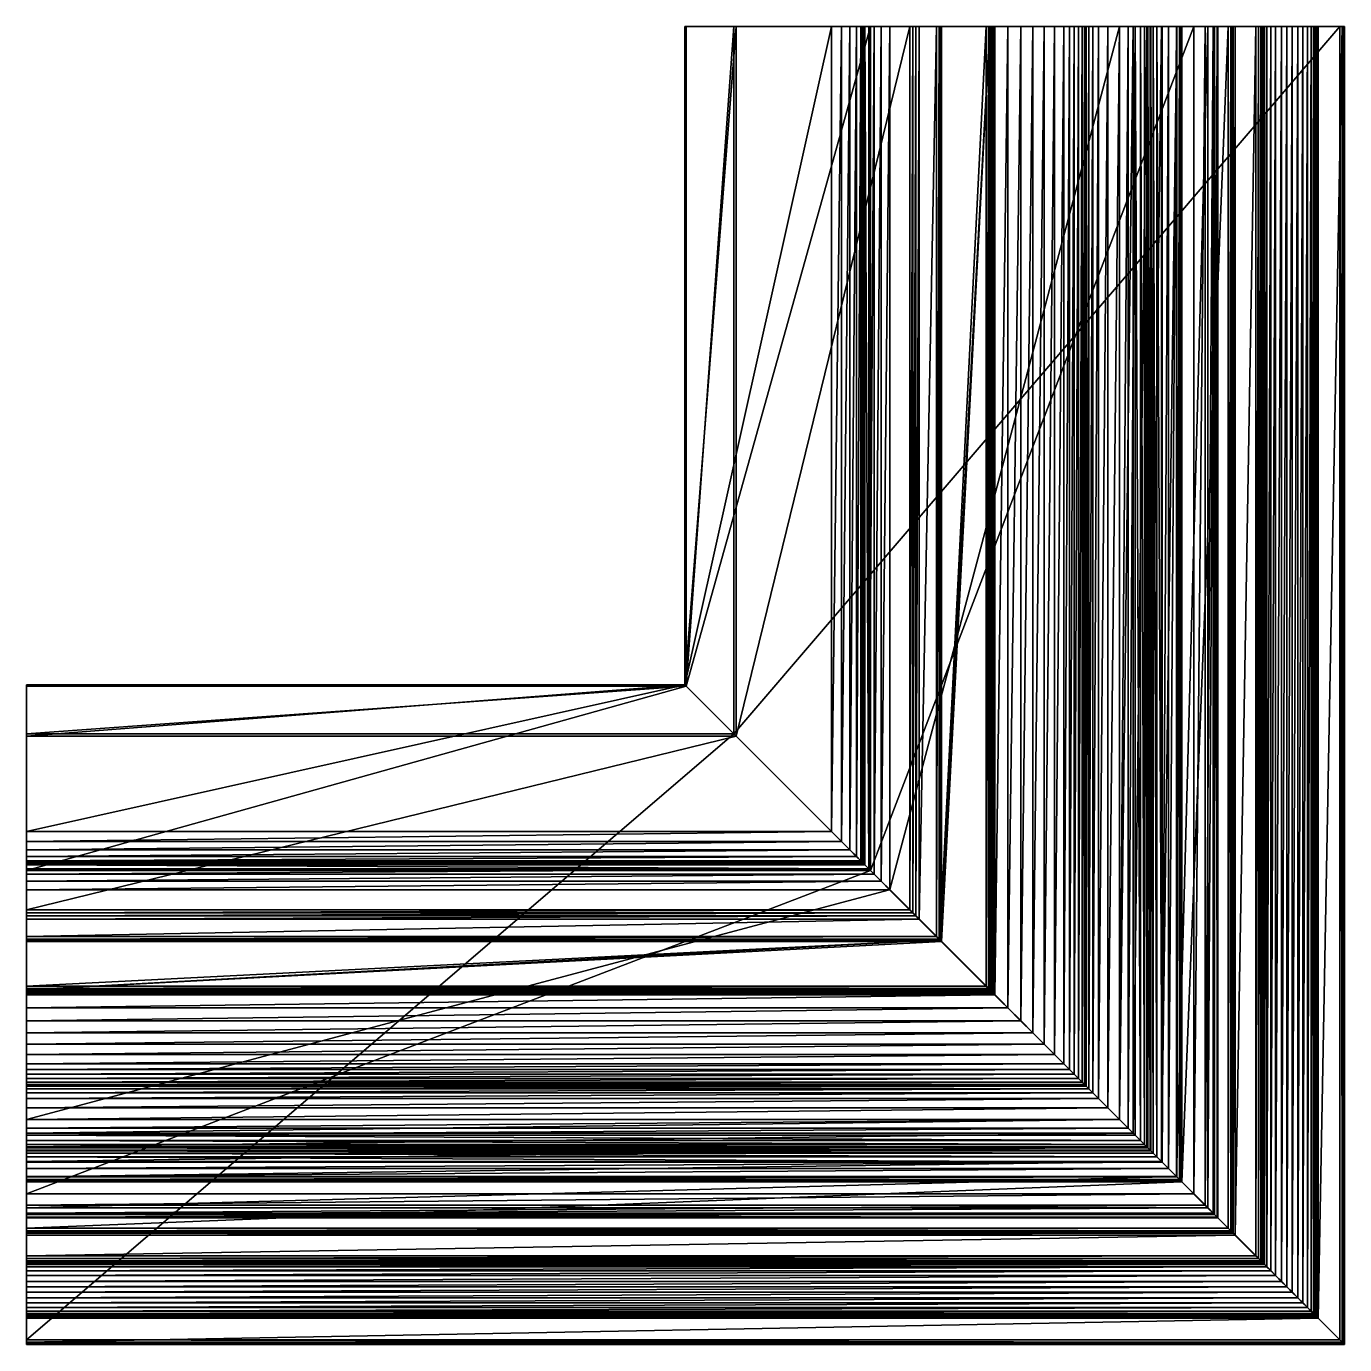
# Model space of a CAD drawing. Header units: millimetres. Extents: x -120 to 120, y -120 to 120.
import ezdxf

# ---------------------------------------------------------------- set-up
doc = ezdxf.new("R2010")
doc.units = ezdxf.units.MM
doc.layers.get('0').update_dxf_attribs({"color": 156})

msp = doc.modelspace()

# ---------------------------------------------------------------- meshes
at = {"color": 251}
mesh = msp.add_polyface(dxfattribs=at)
corners = [(0.14, -0.14, 182.49), (0.12, -0.12, 159.77), (-120.32, -0.12, 159.77), (-120.32, -0.14, 182.49), (33.79, -33.8, 161.94), (-120.32, -33.8, 161.94), (-0.13, 0.13, -167.36), (-0.15, 0.14, -182.71), (-120.32, 0.14, -182.71), (-120.32, 0.13, -167.36), (-120.32, -26.63, -147.89), (26.63, -26.63, -147.89), (-120.32, -28.49, -146.33), (28.48, -28.49, -146.33), (-120.32, -30.01, -144.6), (30, -30.01, -144.6), (-120.32, -8.8, 182.71), (8.8, -8.8, 182.71), (-120.32, -9.23, -182.71), (9.23, -9.23, -182.71), (-120.32, -40.97, -159.96), (0.14, -0.14, 182.49), (0.14, 120.32, 182.49), (0.12, 120.32, 159.77), (0.12, -0.12, 159.77), (33.8, 120.32, 161.94), (33.8, -33.79, 161.94), (-0.13, 0.13, -167.36), (-0.13, 120.32, -167.36), (-0.14, 120.32, -182.71), (-0.14, 0.15, -182.71), (26.63, 120.32, -147.89), (26.63, -26.63, -147.89), (28.49, 120.32, -146.33), (28.49, -28.48, -146.33), (30.01, 120.32, -144.6), (30.01, -30, -144.6), (8.8, -8.8, 182.71), (8.8, 120.32, 182.71), (9.23, 120.32, -182.71), (9.23, -9.23, -182.71), (40.97, 120.32, -159.96), (-120.32, -41.48, -159.67), (41.48, 120.32, -159.67)]
mesh.append_faces([[corners[k] for k in face] for face in [(22, 25, 23)]], dxfattribs={"vtx0": -1, "color": 251})
mesh.append_faces([[corners[k] for k in face] for face in [(14, 8, 42), (43, 29, 33)]], dxfattribs={"vtx0": -1, "vtx1": -1, "vtx2": -1, "color": 251})
mesh.append_faces([[corners[k] for k in face] for face in [(8, 20, 42), (29, 31, 33)]], dxfattribs={"vtx0": -1, "vtx2": -1, "color": 251})
mesh.append_faces([[corners[k] for k in face] for face in [(12, 10, 8), (14, 12, 8), (43, 41, 29)]], dxfattribs={"vtx1": -1, "vtx2": -1, "color": 251})
mesh.append_faces([[corners[k] for k in face] for face in [(0, 1, 2), (2, 3, 0), (1, 4, 5), (5, 2, 1), (6, 7, 8), (8, 9, 6), (10, 11, 6), (6, 9, 10), (12, 13, 11), (11, 10, 12), (14, 15, 13), (13, 12, 14), (0, 3, 16), (16, 17, 0), (18, 8, 7), (7, 19, 18), (20, 18, 19), (21, 22, 23), (23, 24, 21), (24, 23, 25), (25, 26, 24), (27, 28, 29), (29, 30, 27), (31, 28, 27), (27, 32, 31), (33, 31, 32), (32, 34, 33), (35, 33, 34), (34, 36, 35), (21, 37, 38), (38, 22, 21), (39, 40, 30), (30, 29, 39), (40, 39, 41), (3, 2, 5), (10, 9, 8), (8, 18, 20), (41, 39, 29), (29, 28, 31)]], dxfattribs={"vtx2": -1, "color": 251})
mesh = msp.add_polyface(dxfattribs=at)
corners = [(105.42, -105.43, 122.77), (105.67, -105.68, 123.75), (-120.32, -105.68, 123.75), (106.08, -106.09, 124.75), (-120.32, -106.09, 124.75), (106.82, -106.83, 125.91), (-120.32, -106.83, 125.91), (107.69, -107.7, 126.84), (-120.32, -107.7, 126.84), (108.76, -108.77, 127.72), (-120.32, -108.77, 127.72), (109.79, -109.8, 128.45), (-120.32, -109.8, 128.45), (110.71, -110.72, 129), (-120.32, -110.72, 129), (111.79, -111.8, 129.61), (-120.32, -111.8, 129.61), (112.66, -112.68, 130.35), (-120.32, -112.68, 130.35), (113.54, -113.55, 131.32), (-120.32, -113.55, 131.32), (114.18, -114.19, 132.2), (-120.32, -114.19, 132.2), (114.59, -114.61, 132.96), (-120.32, -114.61, 132.96), (114.93, -114.95, 133.75), (-120.32, -114.95, 133.75), (115.19, -115.2, 134.58), (-120.32, -115.2, 134.58), (115.37, -115.38, 135.42), (-120.32, -115.38, 135.42), (115.46, -115.47, 136.28), (-120.32, -115.47, 136.28), (115.47, -115.48, 137.14), (-120.32, -115.48, 137.14), (119.86, -119.88, 137.14), (-120.32, -119.88, 137.14), (120.06, -120.08, 137.18), (-120.32, -120.08, 137.18), (120.31, -120.32, 153.27), (-120.32, -120.32, 153.27), (120.22, -120.23, 153.98), (-120.32, -120.23, 153.98), (119.92, -119.93, 154.55), (-120.32, -119.93, 154.55), (119.44, -119.45, 154.86), (-120.32, -119.45, 154.86), (105.68, 120.32, 123.75), (105.68, -105.67, 123.75), (105.43, -105.42, 122.77), (106.09, 120.32, 124.75), (106.09, -106.08, 124.75), (106.83, 120.32, 125.91), (106.83, -106.82, 125.91), (107.7, 120.32, 126.84), (107.7, -107.69, 126.84), (108.77, 120.32, 127.72), (108.77, -108.76, 127.72), (109.8, 120.32, 128.45), (109.8, -109.79, 128.45), (110.72, 120.32, 129), (110.72, -110.71, 129), (111.8, 120.32, 129.61), (111.8, -111.79, 129.61), (112.68, 120.32, 130.35), (112.68, -112.66, 130.35), (113.55, 120.32, 131.32), (113.55, -113.54, 131.32), (114.19, 120.32, 132.2), (114.19, -114.18, 132.2), (114.61, 120.32, 132.96), (114.61, -114.59, 132.96), (114.95, 120.32, 133.75), (114.95, -114.93, 133.75), (115.2, 120.32, 134.58), (115.2, -115.19, 134.58), (115.38, 120.32, 135.42), (115.38, -115.37, 135.42), (115.47, 120.32, 136.28), (115.47, -115.46, 136.28), (115.48, 120.32, 137.14), (115.48, -115.47, 137.14), (119.88, 120.32, 137.14), (119.88, -119.86, 137.14), (120.07, 120.32, 137.18), (120.07, -120.06, 137.18), (120.32, 120.32, 153.27), (120.32, -120.31, 153.27), (120.23, 120.32, 153.98), (120.23, -120.22, 153.98), (119.93, 120.32, 154.55), (119.93, -119.92, 154.55), (119.45, 120.32, 154.86), (119.45, -119.44, 154.86)]
mesh.append_faces([[corners[k] for k in face] for face in [(0, 1, 2), (1, 3, 4), (3, 5, 6), (5, 7, 8), (7, 9, 10), (9, 11, 12), (11, 13, 14), (13, 15, 16), (15, 17, 18), (17, 19, 20), (19, 21, 22), (21, 23, 24), (23, 25, 26), (25, 27, 28), (27, 29, 30), (29, 31, 32), (31, 33, 34), (33, 35, 36), (35, 37, 38), (37, 39, 40), (39, 41, 42), (41, 43, 44), (43, 45, 46), (47, 48, 49), (50, 51, 48), (52, 53, 51), (54, 55, 53), (56, 57, 55), (58, 59, 57), (60, 61, 59), (62, 63, 61), (64, 65, 63), (66, 67, 65), (68, 69, 67), (70, 71, 69), (72, 73, 71), (74, 75, 73), (76, 77, 75), (78, 79, 77), (80, 81, 79), (82, 83, 81), (84, 85, 83), (86, 87, 85), (88, 89, 87), (90, 91, 89), (92, 93, 91)]], dxfattribs={"vtx2": -1, "color": 251})
mesh = msp.add_polyface(dxfattribs=at)
corners = [(33.8, -33.79, 161.94), (33.8, 120.32, 161.94), (92.8, 120.32, 147.44), (79.24, 120.32, 62.95), (37.27, 120.32, 17.48), (37.27, -37.26, 17.48), (32.2, -32.19, 4.44), (32.2, 120.32, 4.44), (32.69, 120.32, -135.95), (32.33, -32.32, 6.89), (32.33, 120.32, 6.89), (32.75, -32.74, 9.23), (32.75, 120.32, 9.23), (33.45, -33.45, 11.46), (33.45, 120.32, 11.46), (34.44, 120.32, 13.58), (35.71, 120.32, 15.58), (34.44, -34.43, 13.58), (35.71, -35.71, 15.58), (31.19, 120.32, -142.69), (30.01, 120.32, -144.6), (30.01, -30, -144.6), (32.03, 120.32, -140.62), (31.19, -31.18, -142.69), (32.53, -32.52, -138.37), (32.53, 120.32, -138.37), (32.69, -32.68, -135.95), (56.45, -56.44, 13.09), (56.45, 120.32, 13.09), (58.86, 120.32, 13.67), (58.86, -58.85, 13.67), (61.19, 120.32, 14.53), (61.19, -61.18, 14.53), (63.4, 120.32, 15.65), (63.4, -63.39, 15.65), (65.48, 120.32, 17.01), (65.48, -65.47, 17.01), (67.38, 120.32, 18.6), (67.38, -67.37, 18.6), (69.09, 120.32, 20.39), (69.09, -69.08, 20.39), (70.08, 120.32, 21.65), (119.45, 120.32, 154.86), (8.8, 120.32, 182.71), (8.8, -8.8, 182.71), (40.97, -40.97, -159.96), (40.97, 120.32, -159.96), (41.48, 120.32, -159.67), (41.48, -41.48, -159.67), (42.04, 120.32, -159.49), (42.04, -42.03, -159.49), (42.63, 120.32, -159.43), (42.63, -42.62, -159.43), (45.82, 120.32, -159.43), (45.82, -45.82, -159.43), (46.28, 120.32, -159.31), (46.28, -46.28, -159.31), (46.61, 120.32, -158.98), (46.61, -46.61, -158.98), (46.74, 120.32, -158.52), (46.74, -46.73, -158.52), (46.74, 120.32, -135.47), (46.74, -46.73, -135.47), (55.54, 120.32, -135.16), (55.54, -55.53, -135.16), (56, 120.32, -135.02), (56, -55.99, -135.02), (56.32, 120.32, -134.68), (56.32, -56.32, -134.68), (56.45, 120.32, -134.21), (56.45, -56.44, -134.21), (56.45, 120.32, -114.48), (56.45, -56.44, -114.48), (56.34, 120.32, -113.96), (56.34, -56.33, -113.96), (56.04, 120.32, -113.54), (56.04, -56.03, -113.54), (55.58, 120.32, -113.27), (46.4, 120.32, -110.14), (46.4, -46.4, -110.14), (46.4, 120.32, 4.19), (46.4, -46.4, 4.19), (54.87, 120.32, 3.88), (54.87, -54.86, 3.88), (55.34, 120.32, 3.98), (55.34, -55.33, 3.98), (55.69, 120.32, 4.3), (55.69, -55.68, 4.3), (55.84, 120.32, 4.75), (55.84, -55.84, 4.75), (0.14, 120.32, 182.49)]
mesh.append_faces([[corners[k] for k in face] for face in [(0, 1, 2), (3, 4, 5), (6, 7, 8), (9, 10, 7), (11, 12, 10), (13, 14, 12), (15, 14, 13), (16, 15, 17), (4, 16, 18), (19, 20, 21), (22, 19, 23), (24, 25, 22), (26, 8, 25), (27, 28, 29), (30, 29, 31), (32, 31, 33), (34, 33, 35), (36, 35, 37), (38, 37, 39), (40, 39, 41), (42, 43, 44), (45, 46, 47), (48, 47, 49), (50, 49, 51), (52, 51, 53), (54, 53, 55), (56, 55, 57), (58, 57, 59), (60, 59, 61), (62, 61, 63), (64, 63, 65), (66, 65, 67), (68, 67, 69), (70, 69, 71), (72, 71, 73), (74, 73, 75), (76, 75, 77), (77, 78, 79), (79, 78, 80), (81, 80, 82), (83, 82, 84), (85, 84, 86), (87, 86, 88), (89, 88, 28), (90, 43, 42), (39, 37, 35)]], dxfattribs={"vtx2": -1, "color": 251})
mesh = msp.add_polyface(dxfattribs=at)
corners = [(70.98, 120.32, 22.98), (69.09, 120.32, 20.39), (65.48, 120.32, 17.01), (63.4, 120.32, 15.65), (61.19, 120.32, 14.53), (58.86, 120.32, 13.67), (56.45, 120.32, 13.09), (73.62, 120.32, 31.73), (74.38, 120.32, 33.97), (75.38, 120.32, 36.13), (55.84, 120.32, 4.75), (55.69, 120.32, 4.3), (55.34, 120.32, 3.98), (54.87, 120.32, 3.88), (46.4, 120.32, 4.19), (77.11, 120.32, 38.89), (46.4, 120.32, -110.14), (55.58, 120.32, -113.27), (56.04, 120.32, -113.54), (56.34, 120.32, -113.96), (56.45, 120.32, -114.48), (56.45, 120.32, -134.21), (56.32, 120.32, -134.68), (56, 120.32, -135.02), (55.54, 120.32, -135.16), (46.74, 120.32, -135.47), (46.74, 120.32, -158.52), (46.61, 120.32, -158.98), (46.28, 120.32, -159.31), (45.82, 120.32, -159.43), (42.63, 120.32, -159.43), (42.04, 120.32, -159.49), (41.48, 120.32, -159.67), (28.49, 120.32, -146.33), (30.01, 120.32, -144.6), (31.19, 120.32, -142.69), (32.03, 120.32, -140.62), (32.53, 120.32, -138.37), (32.69, 120.32, -135.95), (32.2, 120.32, 4.44), (32.33, 120.32, 6.89), (32.75, 120.32, 9.23), (33.45, 120.32, 11.46), (34.44, 120.32, 13.58), (35.71, 120.32, 15.58), (37.27, 120.32, 17.48), (79.24, 120.32, 62.95), (0.14, 120.32, 182.49), (94.89, 120.32, 146.73), (92.8, 120.32, 147.44), (33.8, 120.32, 161.94)]
mesh.append_faces([[corners[k] for k in face] for face in [(0, 1, 2), (2, 4, 6), (0, 2, 6), (7, 0, 6), (6, 11, 13), (15, 6, 14), (16, 18, 20), (20, 22, 24), (16, 20, 24), (25, 27, 29), (16, 25, 31), (14, 31, 37), (38, 40, 42), (14, 38, 42), (15, 14, 42), (42, 44, 46), (15, 42, 46)]], dxfattribs={"vtx0": -1, "vtx1": -1, "vtx2": -1, "color": 251})
mesh.append_faces([[corners[k] for k in face] for face in [(6, 13, 14), (16, 24, 25), (25, 29, 30), (25, 30, 31), (31, 33, 34), (31, 34, 35), (31, 35, 36), (31, 36, 37), (14, 37, 38), (47, 48, 49), (47, 49, 50)]], dxfattribs={"vtx0": -1, "vtx2": -1, "color": 251})
mesh.append_faces([[corners[k] for k in face] for face in [(8, 7, 6), (9, 8, 6), (14, 16, 31), (31, 32, 33)]], dxfattribs={"vtx1": -1, "vtx2": -1, "color": 251})
mesh.append_faces([[corners[k] for k in face] for face in [(2, 3, 4), (4, 5, 6), (6, 10, 11), (11, 12, 13), (16, 17, 18), (18, 19, 20), (20, 21, 22), (22, 23, 24), (25, 26, 27), (27, 28, 29), (38, 39, 40), (40, 41, 42), (42, 43, 44), (44, 45, 46)]], dxfattribs={"vtx2": -1, "color": 251})
mesh = msp.add_polyface(dxfattribs=at)
corners = [(84.81, -84.8, 119.64), (84.81, 120.32, 119.64), (84.41, 120.32, 75.99), (84.97, -84.96, 122.1), (84.97, 120.32, 122.1), (80.8, 120.32, 64.84), (79.24, 120.32, 62.95), (79.24, -79.23, 62.95), (85.38, -85.37, 124.47), (85.38, 120.32, 124.47), (86.06, -86.05, 126.73), (86.06, 120.32, 126.73), (88.2, 120.32, 130.99), (87, 120.32, 128.91), (87, -86.99, 128.91), (82.08, 120.32, 66.85), (80.8, -80.79, 64.84), (83.08, -83.07, 68.97), (83.08, 120.32, 68.97), (83.8, -83.79, 71.2), (83.8, 120.32, 71.2), (84.25, -84.24, 73.54), (84.25, 120.32, 73.54), (84.41, -84.4, 75.99), (70.08, -70.08, 21.65), (70.08, 120.32, 21.65), (70.98, 120.32, 22.98), (70.98, -70.97, 22.98), (71.77, 120.32, 24.37), (71.77, -71.76, 24.37), (72.42, 120.32, 25.97), (72.42, -72.41, 25.97), (72.82, 120.32, 27.67), (72.82, -72.81, 27.67), (73.12, 120.32, 29.41), (73.12, -73.11, 29.41), (73.62, 120.32, 31.73), (73.62, -73.61, 31.73), (74.38, 120.32, 33.97), (74.38, -74.37, 33.97), (75.38, 120.32, 36.13), (75.38, -75.37, 36.13), (77.11, 120.32, 38.89), (77.11, -77.11, 38.89), (79.24, 120.32, 41.35), (79.24, -79.23, 41.35), (81.71, 120.32, 43.46), (81.71, -81.7, 43.46), (84.21, 120.32, 45.05), (84.21, -84.2, 45.05), (86.88, 120.32, 46.27), (86.88, -86.87, 46.27), (89.71, 120.32, 47.13), (119.45, 120.32, 154.86), (119.93, 120.32, 154.55), (120.23, 120.32, 153.98), (0.14, 120.32, 182.49), (120.32, 120.32, 153.27), (120.07, 120.32, 137.18), (119.88, 120.32, 137.14), (115.48, 120.32, 137.14), (115.47, 120.32, 136.28), (115.38, 120.32, 135.42), (115.2, 120.32, 134.58), (114.95, 120.32, 133.75), (114.61, 120.32, 132.96), (114.19, 120.32, 132.2), (113.55, 120.32, 131.32), (112.68, 120.32, 130.35), (111.8, 120.32, 129.61), (110.72, 120.32, 129), (109.8, 120.32, 128.45), (108.77, 120.32, 127.72), (107.7, 120.32, 126.84), (105.43, 120.32, 122.77), (105.23, 120.32, 121.79), (105.01, 120.32, 121.34), (105.68, 120.32, 123.75), (104.6, 120.32, 121.05), (104.09, 120.32, 120.97)]
mesh.append_faces([[corners[k] for k in face] for face in [(56, 53, 55), (55, 58, 60), (60, 62, 64), (64, 66, 68), (60, 64, 68), (55, 60, 68), (55, 68, 71)]], dxfattribs={"vtx0": -1, "vtx1": -1, "vtx2": -1, "color": 251})
mesh.append_faces([[corners[k] for k in face] for face in [(68, 70, 71), (55, 71, 72), (55, 72, 73)]], dxfattribs={"vtx0": -1, "vtx2": -1, "color": 251})
mesh.append_faces([[corners[k] for k in face] for face in [(77, 74, 76)]], dxfattribs={"vtx1": -1, "vtx2": -1, "color": 251})
mesh.append_faces([[corners[k] for k in face] for face in [(0, 1, 2), (3, 4, 1), (5, 6, 7), (8, 9, 4), (10, 11, 9), (12, 13, 14), (15, 5, 16), (17, 18, 15), (19, 20, 18), (21, 22, 20), (23, 2, 22), (24, 25, 26), (27, 26, 28), (29, 28, 30), (31, 30, 32), (33, 32, 34), (35, 34, 36), (37, 36, 38), (39, 38, 40), (41, 40, 42), (43, 42, 44), (45, 44, 46), (47, 46, 48), (49, 48, 50), (51, 50, 52), (53, 54, 55), (55, 57, 58), (58, 59, 60), (60, 61, 62), (62, 63, 64), (64, 65, 66), (66, 67, 68), (68, 69, 70), (74, 75, 76), (76, 78, 79)]], dxfattribs={"vtx2": -1, "color": 251})
mesh = msp.add_polyface(dxfattribs=at)
corners = [(105.01, 120.32, 121.34), (104.09, 120.32, 120.97), (100.31, 120.32, 121.25), (105.68, 120.32, 123.75), (106.09, 120.32, 124.75), (106.83, 120.32, 125.91), (107.7, 120.32, 126.84), (99.98, 120.32, 54.39), (99.86, 120.32, 53.93), (99.53, 120.32, 53.6), (99.07, 120.32, 53.48), (90.6, 120.32, 53.48), (90.6, 120.32, 48.23), (90.49, 120.32, 47.74), (90.17, 120.32, 47.35), (89.71, 120.32, 47.13), (86.88, 120.32, 46.27), (84.21, 120.32, 45.05), (81.71, 120.32, 43.46), (79.24, 120.32, 41.35), (77.11, 120.32, 38.89), (73.12, 120.32, 29.41), (72.82, 120.32, 27.67), (72.42, 120.32, 25.97), (71.77, 120.32, 24.37), (70.98, 120.32, 22.98), (73.62, 120.32, 31.73), (70.08, 120.32, 21.65), (69.09, 120.32, 20.39), (75.38, 120.32, 36.13), (56.45, 120.32, 13.09), (79.24, 120.32, 62.95), (80.8, 120.32, 64.84), (82.08, 120.32, 66.85), (83.08, 120.32, 68.97), (83.8, 120.32, 71.2), (84.25, 120.32, 73.54), (84.41, 120.32, 75.99), (84.81, 120.32, 119.64), (84.97, 120.32, 122.1), (85.38, 120.32, 124.47), (86.06, 120.32, 126.73), (87, 120.32, 128.91), (88.2, 120.32, 130.99), (89.66, 120.32, 132.97), (95.32, 120.32, 139.84), (96.58, 120.32, 141.66), (97.16, 120.32, 143.26), (120.23, 120.32, 153.98), (97.08, 120.32, 144.64), (96.32, 120.32, 145.79), (94.89, 120.32, 146.73), (0.14, 120.32, 182.49)]
mesh.append_faces([[corners[k] for k in face] for face in [(3, 0, 2), (2, 8, 10), (11, 13, 15), (2, 11, 16), (21, 23, 25), (2, 20, 34), (37, 39, 41), (41, 43, 45), (37, 41, 45), (2, 36, 47), (6, 2, 47), (48, 6, 47), (52, 48, 51)]], dxfattribs={"vtx0": -1, "vtx1": -1, "vtx2": -1, "color": 251})
mesh.append_faces([[corners[k] for k in face] for face in [(0, 1, 2), (2, 10, 11), (11, 15, 16), (2, 16, 17), (2, 17, 18), (2, 18, 19), (2, 19, 20), (20, 31, 32), (20, 32, 33), (20, 33, 34), (2, 34, 35), (2, 35, 36), (36, 45, 46), (36, 46, 47), (48, 47, 49), (48, 49, 50), (48, 50, 51)]], dxfattribs={"vtx0": -1, "vtx2": -1, "color": 251})
mesh.append_faces([[corners[k] for k in face] for face in [(4, 3, 2), (5, 4, 2), (6, 5, 2), (26, 21, 25), (20, 29, 30), (36, 37, 45)]], dxfattribs={"vtx1": -1, "vtx2": -1, "color": 251})
mesh.append_faces([[corners[k] for k in face] for face in [(2, 7, 8), (8, 9, 10), (11, 12, 13), (13, 14, 15), (21, 22, 23), (23, 24, 25), (25, 27, 28), (37, 38, 39), (39, 40, 41), (41, 42, 43), (43, 44, 45)]], dxfattribs={"vtx2": -1, "color": 251})
mesh = msp.add_polyface(dxfattribs=at)
corners = [(95.32, 120.32, 139.84), (89.66, 120.32, 132.97), (89.66, -89.65, 132.97), (96.58, 120.32, 141.66), (95.32, -95.31, 139.84), (97.16, -97.15, 143.26), (97.16, 120.32, 143.26), (97.08, -97.07, 144.64), (97.08, 120.32, 144.64), (96.32, -96.31, 145.79), (96.32, 120.32, 145.79), (94.89, -94.88, 146.73), (94.89, 120.32, 146.73), (92.8, -92.79, 147.44), (92.8, 120.32, 147.44), (87, -86.99, 128.91), (87, 120.32, 128.91), (86.06, 120.32, 126.73), (88.2, 120.32, 130.99), (88.2, -88.19, 130.99), (89.71, -89.7, 47.13), (89.71, 120.32, 47.13), (90.17, 120.32, 47.35), (90.17, -90.16, 47.35), (90.49, 120.32, 47.74), (90.49, -90.48, 47.74), (90.6, 120.32, 48.23), (90.6, -90.59, 48.23), (90.6, 120.32, 53.48), (90.6, -90.59, 53.48), (99.07, 120.32, 53.48), (99.07, -99.06, 53.48), (99.53, 120.32, 53.6), (99.53, -99.52, 53.6), (99.86, 120.32, 53.93), (99.86, -99.85, 53.93), (99.98, 120.32, 54.39), (99.98, -99.97, 54.39), (100.31, 120.32, 121.25), (100.31, -100.3, 121.25), (104.09, 120.32, 120.97), (104.09, -104.08, 120.97), (104.6, 120.32, 121.05), (104.6, -104.59, 121.05), (105.01, 120.32, 121.34), (105.01, -104.99, 121.34), (105.23, 120.32, 121.79), (105.23, -105.22, 121.79), (105.43, 120.32, 122.77), (105.43, -105.42, 122.77), (105.68, 120.32, 123.75), (105.68, -105.67, 123.75), (106.09, 120.32, 124.75), (106.09, -106.08, 124.75), (106.83, 120.32, 125.91), (106.83, -106.82, 125.91), (107.7, 120.32, 126.84), (107.7, -107.69, 126.84), (108.77, 120.32, 127.72), (108.77, -108.76, 127.72), (109.8, 120.32, 128.45), (109.8, -109.79, 128.45), (110.72, 120.32, 129), (110.72, -110.71, 129), (111.8, 120.32, 129.61), (111.8, -111.79, 129.61), (112.68, 120.32, 130.35), (112.68, -112.66, 130.35), (113.55, 120.32, 131.32), (113.55, -113.54, 131.32), (114.19, 120.32, 132.2), (114.19, -114.18, 132.2), (114.61, 120.32, 132.96), (114.61, -114.59, 132.96), (114.95, 120.32, 133.75), (114.95, -114.93, 133.75), (115.2, 120.32, 134.58), (115.2, -115.19, 134.58), (115.38, 120.32, 135.42), (115.38, -115.37, 135.42), (115.47, 120.32, 136.28), (115.47, -115.46, 136.28), (115.48, 120.32, 137.14), (115.48, -115.47, 137.14), (119.88, 120.32, 137.14), (119.88, -119.86, 137.14), (120.07, 120.32, 137.18), (120.07, -120.06, 137.18), (120.32, 120.32, 153.27), (120.32, -120.31, 153.27), (120.23, 120.32, 153.98), (120.23, -120.22, 153.98), (119.93, 120.32, 154.55), (119.93, -119.92, 154.55), (119.45, 120.32, 154.86), (8.8, -8.8, 182.71), (119.45, -119.44, 154.86)]
mesh.append_faces([[corners[k] for k in face] for face in [(0, 1, 2), (3, 0, 4), (5, 6, 3), (7, 8, 6), (9, 10, 8), (11, 12, 10), (13, 14, 12), (15, 16, 17), (1, 18, 19), (20, 21, 22), (23, 22, 24), (25, 24, 26), (27, 26, 28), (29, 28, 30), (31, 30, 32), (33, 32, 34), (35, 34, 36), (37, 36, 38), (39, 38, 40), (41, 40, 42), (43, 42, 44), (45, 44, 46), (47, 46, 48), (49, 48, 50), (51, 50, 52), (53, 52, 54), (55, 54, 56), (57, 56, 58), (59, 58, 60), (61, 60, 62), (63, 62, 64), (65, 64, 66), (67, 66, 68), (69, 68, 70), (71, 70, 72), (73, 72, 74), (75, 74, 76), (77, 76, 78), (79, 78, 80), (81, 80, 82), (83, 82, 84), (85, 84, 86), (87, 86, 88), (89, 88, 90), (91, 90, 92), (93, 92, 94), (95, 96, 94)]], dxfattribs={"vtx2": -1, "color": 251})
mesh = msp.add_polyface(dxfattribs=at)
corners = [(92.8, 120.32, 147.44), (92.8, -92.79, 147.44), (33.8, -33.79, 161.94), (37.27, -37.26, 17.48), (79.24, -79.23, 62.95), (79.24, 120.32, 62.95), (32.69, 120.32, -135.95), (32.69, -32.68, -135.95), (32.2, -32.19, 4.44), (32.2, 120.32, 4.44), (32.33, -32.32, 6.89), (32.33, 120.32, 6.89), (32.75, -32.74, 9.23), (32.75, 120.32, 9.23), (33.45, -33.45, 11.46), (34.44, -34.43, 13.58), (34.44, 120.32, 13.58), (35.71, -35.71, 15.58), (35.71, 120.32, 15.58), (37.27, 120.32, 17.48), (30.01, -30, -144.6), (31.19, -31.18, -142.69), (31.19, 120.32, -142.69), (32.03, -32.02, -140.62), (32.03, 120.32, -140.62), (32.53, -32.52, -138.37), (32.53, 120.32, -138.37), (58.86, 120.32, 13.67), (58.86, -58.85, 13.67), (56.45, -56.44, 13.09), (61.19, 120.32, 14.53), (61.19, -61.18, 14.53), (63.4, 120.32, 15.65), (63.4, -63.39, 15.65), (65.48, 120.32, 17.01), (65.48, -65.47, 17.01), (67.38, 120.32, 18.6), (67.38, -67.37, 18.6), (69.09, 120.32, 20.39), (69.09, -69.08, 20.39), (70.08, 120.32, 21.65), (70.08, -70.08, 21.65), (70.98, 120.32, 22.98), (70.98, -70.97, 22.98), (71.77, 120.32, 24.37), (71.77, -71.76, 24.37), (40.97, 120.32, -159.96), (40.97, -40.97, -159.96), (9.23, -9.23, -182.71), (41.48, 120.32, -159.67), (41.48, -41.48, -159.67), (42.04, 120.32, -159.49), (42.04, -42.03, -159.49), (42.63, 120.32, -159.43), (42.63, -42.62, -159.43), (45.82, 120.32, -159.43), (45.82, -45.82, -159.43), (46.28, 120.32, -159.31), (46.28, -46.28, -159.31), (46.61, 120.32, -158.98), (46.61, -46.61, -158.98), (46.74, 120.32, -158.52), (46.74, -46.73, -158.52), (46.74, 120.32, -135.47), (46.74, -46.73, -135.47), (55.54, 120.32, -135.16), (55.54, -55.53, -135.16), (56, 120.32, -135.02), (56, -55.99, -135.02), (56.32, 120.32, -134.68), (56.32, -56.32, -134.68), (56.45, 120.32, -134.21), (56.45, -56.44, -134.21), (56.45, 120.32, -114.48), (56.45, -56.44, -114.48), (56.34, 120.32, -113.96), (56.34, -56.33, -113.96), (56.04, 120.32, -113.54), (56.04, -56.03, -113.54), (55.58, 120.32, -113.27), (55.58, -55.58, -113.27), (46.4, -46.4, -110.14), (46.4, 120.32, 4.19), (46.4, -46.4, 4.19), (54.87, 120.32, 3.88), (54.87, -54.86, 3.88), (55.34, 120.32, 3.98), (55.34, -55.33, 3.98), (55.69, 120.32, 4.3), (55.69, -55.68, 4.3), (55.84, 120.32, 4.75), (55.84, -55.84, 4.75), (56.45, 120.32, 13.09)]
mesh.append_faces([[corners[k] for k in face] for face in [(0, 1, 2), (3, 4, 5), (6, 7, 8), (9, 8, 10), (11, 10, 12), (13, 12, 14), (14, 15, 16), (15, 17, 18), (17, 3, 19), (20, 21, 22), (21, 23, 24), (24, 23, 25), (26, 25, 7), (27, 28, 29), (30, 31, 28), (32, 33, 31), (34, 35, 33), (36, 37, 35), (38, 39, 37), (40, 41, 39), (42, 43, 41), (44, 45, 43), (46, 47, 48), (49, 50, 47), (51, 52, 50), (53, 54, 52), (55, 56, 54), (57, 58, 56), (59, 60, 58), (61, 62, 60), (63, 64, 62), (65, 66, 64), (67, 68, 66), (69, 70, 68), (71, 72, 70), (73, 74, 72), (75, 76, 74), (77, 78, 76), (79, 80, 78), (81, 80, 79), (82, 83, 81), (84, 85, 83), (86, 87, 85), (88, 89, 87), (90, 91, 89), (92, 29, 91)]], dxfattribs={"vtx2": -1, "color": 251})
mesh = msp.add_polyface(dxfattribs=at)
corners = [(89.66, -89.65, 132.97), (95.32, -95.31, 139.84), (95.32, 120.32, 139.84), (84.41, 120.32, 75.99), (84.41, -84.4, 75.99), (84.81, -84.8, 119.64), (96.58, -96.57, 141.66), (96.58, 120.32, 141.66), (84.81, 120.32, 119.64), (84.97, -84.96, 122.1), (79.24, -79.23, 62.95), (80.8, -80.79, 64.84), (80.8, 120.32, 64.84), (97.16, -97.15, 143.26), (97.16, 120.32, 143.26), (97.08, -97.07, 144.64), (97.08, 120.32, 144.64), (96.32, -96.31, 145.79), (96.32, 120.32, 145.79), (94.89, -94.88, 146.73), (94.89, 120.32, 146.73), (92.8, -92.79, 147.44), (84.97, 120.32, 122.1), (85.38, -85.37, 124.47), (85.38, 120.32, 124.47), (86.06, -86.05, 126.73), (86.06, 120.32, 126.73), (87, -86.99, 128.91), (88.2, -88.19, 130.99), (88.2, 120.32, 130.99), (89.66, 120.32, 132.97), (82.08, -82.07, 66.85), (82.08, 120.32, 66.85), (83.08, -83.07, 68.97), (83.08, 120.32, 68.97), (83.8, -83.79, 71.2), (83.8, 120.32, 71.2), (84.25, -84.24, 73.54), (84.25, 120.32, 73.54), (72.42, 120.32, 25.97), (72.42, -72.41, 25.97), (71.77, -71.76, 24.37), (72.82, 120.32, 27.67), (72.82, -72.81, 27.67), (73.12, 120.32, 29.41), (73.12, -73.11, 29.41), (73.62, 120.32, 31.73), (73.62, -73.61, 31.73), (74.38, 120.32, 33.97), (74.38, -74.37, 33.97), (75.38, 120.32, 36.13), (75.38, -75.37, 36.13), (77.11, 120.32, 38.89), (77.11, -77.11, 38.89), (79.24, 120.32, 41.35), (79.24, -79.23, 41.35), (81.71, 120.32, 43.46), (81.71, -81.7, 43.46), (84.21, 120.32, 45.05), (84.21, -84.2, 45.05), (86.88, 120.32, 46.27), (86.88, -86.87, 46.27), (89.71, 120.32, 47.13), (89.71, -89.7, 47.13), (90.17, 120.32, 47.35), (90.17, -90.16, 47.35), (90.49, 120.32, 47.74), (90.49, -90.48, 47.74), (90.6, 120.32, 48.23), (90.6, -90.59, 48.23), (90.6, 120.32, 53.48), (90.6, -90.59, 53.48), (99.07, 120.32, 53.48), (99.07, -99.06, 53.48), (99.53, 120.32, 53.6), (99.53, -99.52, 53.6), (99.86, 120.32, 53.93), (99.86, -99.85, 53.93), (99.98, 120.32, 54.39), (99.98, -99.97, 54.39), (100.31, 120.32, 121.25), (100.31, -100.3, 121.25), (104.09, 120.32, 120.97), (104.09, -104.08, 120.97), (104.6, 120.32, 121.05), (104.6, -104.59, 121.05), (105.01, 120.32, 121.34), (105.01, -104.99, 121.34), (105.23, 120.32, 121.79), (105.23, -105.22, 121.79), (105.43, 120.32, 122.77), (105.43, -105.42, 122.77)]
mesh.append_faces([[corners[k] for k in face] for face in [(0, 1, 2), (3, 4, 5), (1, 6, 7), (8, 5, 9), (10, 11, 12), (7, 6, 13), (14, 13, 15), (16, 15, 17), (18, 17, 19), (20, 19, 21), (22, 9, 23), (24, 23, 25), (26, 25, 27), (27, 28, 29), (28, 0, 30), (11, 31, 32), (32, 31, 33), (34, 33, 35), (36, 35, 37), (38, 37, 4), (39, 40, 41), (42, 43, 40), (44, 45, 43), (46, 47, 45), (48, 49, 47), (50, 51, 49), (52, 53, 51), (54, 55, 53), (56, 57, 55), (58, 59, 57), (60, 61, 59), (62, 63, 61), (64, 65, 63), (66, 67, 65), (68, 69, 67), (70, 71, 69), (72, 73, 71), (74, 75, 73), (76, 77, 75), (78, 79, 77), (80, 81, 79), (82, 83, 81), (84, 85, 83), (86, 87, 85), (88, 89, 87), (90, 91, 89)]], dxfattribs={"vtx2": -1, "color": 251})
mesh = msp.add_polyface(dxfattribs=at)
corners = [(-120.32, -70.98, 22.98), (-120.32, -71.77, 24.37), (-120.32, -72.42, 25.97), (-120.32, -72.82, 27.67), (-120.32, -73.12, 29.41), (-120.32, -73.62, 31.73), (-120.32, -86.88, 46.27), (-120.32, -89.71, 47.13), (-120.32, -90.17, 47.35), (-120.32, -90.49, 47.74), (-120.32, -90.6, 48.23), (-120.32, -84.21, 45.05), (-120.32, -90.6, 53.48), (-120.32, -81.71, 43.46), (-120.32, -79.24, 41.35), (-120.32, -99.07, 53.48), (-120.32, -99.53, 53.6), (-120.32, -99.86, 53.93), (-120.32, -99.98, 54.39), (-120.32, -100.31, 121.25), (-120.32, -77.11, 38.89), (-120.32, -104.09, 120.97), (-120.32, -104.6, 121.05), (-120.32, -105.01, 121.34), (-120.32, -105.23, 121.79), (-120.32, -105.43, 122.77), (-120.32, -105.68, 123.75), (-120.32, -106.09, 124.75), (-120.32, -106.83, 125.91), (-120.32, -107.7, 126.84), (-120.32, -110.72, 129), (-120.32, -111.8, 129.61), (-120.32, -112.68, 130.35), (-120.32, -109.8, 128.45), (-120.32, -113.55, 131.32), (-120.32, -114.19, 132.2), (-120.32, -114.61, 132.96), (-120.32, -114.95, 133.75), (-120.32, -108.77, 127.72), (-120.32, -115.2, 134.58), (-120.32, -115.38, 135.42), (-120.32, -115.47, 136.28), (-120.32, -115.48, 137.14), (-120.32, -119.88, 137.14), (-120.32, -120.08, 137.18), (-120.32, -120.32, 153.27), (-120.32, -120.23, 153.98), (-120.32, -119.93, 154.55), (-120.32, -119.45, 154.86), (-120.32, -0.14, 182.49), (-120.32, -92.8, 147.44), (-120.32, -94.89, 146.73)]
mesh.append_faces([[corners[k] for k in face] for face in [(0, 2, 4), (6, 8, 10), (12, 16, 18), (14, 12, 19), (19, 22, 24), (32, 35, 37), (33, 32, 37), (37, 40, 42), (29, 37, 42), (19, 29, 42), (42, 44, 46), (46, 48, 49), (46, 49, 50), (42, 46, 51)]], dxfattribs={"vtx0": -1, "vtx1": -1, "vtx2": -1, "color": 251})
mesh.append_faces([[corners[k] for k in face] for face in [(0, 4, 5), (11, 10, 12), (12, 18, 19), (19, 24, 25), (19, 25, 26), (19, 26, 27), (19, 27, 28), (19, 28, 29), (46, 50, 51)]], dxfattribs={"vtx0": -1, "vtx2": -1, "color": 251})
mesh.append_faces([[corners[k] for k in face] for face in [(11, 6, 10), (13, 11, 12), (14, 13, 12), (20, 14, 19), (33, 30, 32), (38, 33, 37), (29, 38, 37)]], dxfattribs={"vtx1": -1, "vtx2": -1, "color": 251})
mesh.append_faces([[corners[k] for k in face] for face in [(0, 1, 2), (2, 3, 4), (6, 7, 8), (8, 9, 10), (12, 15, 16), (16, 17, 18), (19, 21, 22), (22, 23, 24), (30, 31, 32), (32, 34, 35), (35, 36, 37), (37, 39, 40), (40, 41, 42), (42, 43, 44), (44, 45, 46), (46, 47, 48)]], dxfattribs={"vtx2": -1, "color": 251})
mesh = msp.add_polyface(dxfattribs=at)
corners = [(32.19, -32.2, 4.44), (32.68, -32.69, -135.95), (-120.32, -32.69, -135.95), (-120.32, -32.2, 4.44), (32.32, -32.33, 6.89), (-120.32, -32.33, 6.89), (32.74, -32.75, 9.23), (-120.32, -32.75, 9.23), (33.44, -33.45, 11.46), (-120.32, -33.45, 11.46), (-120.32, -34.44, 13.58), (34.43, -34.44, 13.58), (-120.32, -35.71, 15.58), (35.71, -35.71, 15.58), (-120.32, -37.27, 17.48), (37.26, -37.27, 17.48), (-120.32, -31.19, -142.69), (31.18, -31.19, -142.69), (30, -30.01, -144.6), (-120.32, -30.01, -144.6), (-120.32, -32.03, -140.62), (32.02, -32.03, -140.62), (32.52, -32.53, -138.37), (-120.32, -32.53, -138.37), (9.23, -9.23, -182.71), (40.97, -40.97, -159.96), (-120.32, -40.97, -159.96), (-120.32, -41.48, -159.67), (41.48, -41.48, -159.67), (-120.32, -42.04, -159.49), (42.03, -42.04, -159.49), (-120.32, -42.63, -159.43), (42.62, -42.63, -159.43), (-120.32, -45.82, -159.43), (45.82, -45.82, -159.43), (-120.32, -119.45, 154.86), (-120.32, -8.8, 182.71), (-120.32, -0.14, 182.49), (-120.32, -33.8, 161.94), (-120.32, -92.8, 147.44), (-120.32, -46.74, -158.52), (-120.32, -46.74, -135.47), (-120.32, -46.4, -110.14), (-120.32, -46.4, 4.19)]
mesh.append_faces([[corners[k] for k in face] for face in [(9, 5, 2), (9, 2, 27), (9, 27, 43)]], dxfattribs={"vtx0": -1, "vtx1": -1, "vtx2": -1, "color": 251})
mesh.append_faces([[corners[k] for k in face] for face in [(37, 38, 39), (27, 42, 43)]], dxfattribs={"vtx0": -1, "vtx2": -1, "color": 251})
mesh.append_faces([[corners[k] for k in face] for face in [(16, 19, 27), (20, 16, 27), (23, 20, 27), (2, 23, 27), (29, 31, 40), (27, 29, 41)]], dxfattribs={"vtx1": -1, "vtx2": -1, "color": 251})
mesh.append_faces([[corners[k] for k in face] for face in [(0, 1, 2), (2, 3, 0), (4, 0, 3), (3, 5, 4), (6, 4, 5), (5, 7, 6), (8, 6, 7), (7, 9, 8), (10, 11, 8), (8, 9, 10), (12, 13, 11), (11, 10, 12), (14, 15, 13), (13, 12, 14), (16, 17, 18), (18, 19, 16), (20, 21, 17), (17, 16, 20), (22, 21, 20), (20, 23, 22), (1, 22, 23), (23, 2, 1), (24, 25, 26), (27, 26, 25), (25, 28, 27), (29, 27, 28), (28, 30, 29), (31, 29, 30), (30, 32, 31), (33, 31, 32), (32, 34, 33), (35, 36, 37), (12, 10, 9), (9, 7, 5), (5, 3, 2)]], dxfattribs={"vtx2": -1, "color": 251})
mesh = msp.add_polyface(dxfattribs=at)
corners = [(33.79, -33.8, 161.94), (92.79, -92.8, 147.44), (-120.32, -92.8, 147.44), (95.31, -95.32, 139.84), (-120.32, -95.32, 139.84), (-120.32, -96.58, 141.66), (-120.32, -97.16, 143.26), (97.15, -97.16, 143.26), (-120.32, -97.08, 144.64), (97.07, -97.08, 144.64), (-120.32, -96.32, 145.79), (96.31, -96.32, 145.79), (-120.32, -94.89, 146.73), (94.88, -94.89, 146.73), (70.08, -70.08, 21.65), (70.97, -70.98, 22.98), (-120.32, -70.98, 22.98), (-120.32, -90.17, 47.35), (-120.32, -89.71, 47.13), (89.7, -89.71, 47.13), (-120.32, -90.49, 47.74), (90.16, -90.17, 47.35), (-120.32, -90.6, 48.23), (90.48, -90.49, 47.74), (-120.32, -90.6, 53.48), (90.59, -90.6, 48.23), (-120.32, -99.07, 53.48), (90.59, -90.6, 53.48), (-120.32, -99.53, 53.6), (99.06, -99.07, 53.48), (-120.32, -99.86, 53.93), (99.52, -99.53, 53.6), (-120.32, -99.98, 54.39), (99.85, -99.86, 53.93), (-120.32, -100.31, 121.25), (99.97, -99.98, 54.39), (-120.32, -104.09, 120.97), (100.3, -100.31, 121.25), (-120.32, -104.6, 121.05), (104.08, -104.09, 120.97), (-120.32, -105.01, 121.34), (104.59, -104.6, 121.05), (-120.32, -105.23, 121.79), (104.99, -105.01, 121.34), (-120.32, -105.43, 122.77), (105.22, -105.23, 121.79), (-120.32, -105.68, 123.75), (105.42, -105.43, 122.77), (-120.32, -106.09, 124.75), (105.67, -105.68, 123.75), (-120.32, -106.83, 125.91), (106.08, -106.09, 124.75), (-120.32, -107.7, 126.84), (106.82, -106.83, 125.91), (-120.32, -108.77, 127.72), (107.69, -107.7, 126.84), (-120.32, -109.8, 128.45), (108.76, -108.77, 127.72), (-120.32, -110.72, 129), (109.79, -109.8, 128.45), (-120.32, -111.8, 129.61), (110.71, -110.72, 129), (-120.32, -112.68, 130.35), (111.79, -111.8, 129.61), (-120.32, -113.55, 131.32), (112.66, -112.68, 130.35), (-120.32, -114.19, 132.2), (113.54, -113.55, 131.32), (-120.32, -114.61, 132.96), (114.18, -114.19, 132.2), (-120.32, -114.95, 133.75), (114.59, -114.61, 132.96), (-120.32, -115.2, 134.58), (114.93, -114.95, 133.75), (-120.32, -115.38, 135.42), (115.19, -115.2, 134.58), (-120.32, -115.47, 136.28), (115.37, -115.38, 135.42), (-120.32, -115.48, 137.14), (115.46, -115.47, 136.28), (-120.32, -119.88, 137.14), (115.47, -115.48, 137.14), (-120.32, -120.08, 137.18), (119.86, -119.88, 137.14), (-120.32, -120.32, 153.27), (120.06, -120.08, 137.18), (-120.32, -120.23, 153.98), (120.31, -120.32, 153.27), (-120.32, -119.93, 154.55), (120.22, -120.23, 153.98), (-120.32, -119.45, 154.86), (119.92, -119.93, 154.55), (119.44, -119.45, 154.86), (8.8, -8.8, 182.71)]
mesh.append_faces([[corners[k] for k in face] for face in [(0, 1, 2), (3, 4, 5), (5, 6, 7), (6, 8, 9), (8, 10, 11), (10, 12, 13), (12, 2, 1), (14, 15, 16), (17, 18, 19), (20, 17, 21), (22, 20, 23), (24, 22, 25), (26, 24, 27), (28, 26, 29), (30, 28, 31), (32, 30, 33), (34, 32, 35), (36, 34, 37), (38, 36, 39), (40, 38, 41), (42, 40, 43), (44, 42, 45), (46, 44, 47), (48, 46, 49), (50, 48, 51), (52, 50, 53), (54, 52, 55), (56, 54, 57), (58, 56, 59), (60, 58, 61), (62, 60, 63), (64, 62, 65), (66, 64, 67), (68, 66, 69), (70, 68, 71), (72, 70, 73), (74, 72, 75), (76, 74, 77), (78, 76, 79), (80, 78, 81), (82, 80, 83), (84, 82, 85), (86, 84, 87), (88, 86, 89), (90, 88, 91), (90, 92, 93)]], dxfattribs={"vtx2": -1, "color": 251})
mesh = msp.add_polyface(dxfattribs=at)
corners = [(-120.32, -92.8, 147.44), (-120.32, -33.8, 161.94), (33.79, -33.8, 161.94), (37.26, -37.27, 17.48), (-120.32, -37.27, 17.48), (-120.32, -79.24, 62.95), (8.8, -8.8, 182.71), (-120.32, -8.8, 182.71), (-120.32, -119.45, 154.86), (-120.32, -46.28, -159.31), (-120.32, -45.82, -159.43), (45.82, -45.82, -159.43), (-120.32, -46.61, -158.98), (46.28, -46.28, -159.31), (-120.32, -46.74, -158.52), (46.61, -46.61, -158.98), (-120.32, -46.74, -135.47), (46.73, -46.74, -158.52), (-120.32, -55.54, -135.16), (46.73, -46.74, -135.47), (46.4, -46.4, -110.14), (-120.32, -46.4, -110.14), (-120.32, -55.58, -113.27), (-120.32, -46.4, 4.19), (-120.32, -54.87, 3.88), (46.4, -46.4, 4.19), (-120.32, -61.19, 14.53), (-120.32, -63.4, 15.65), (-120.32, -65.48, 17.01), (-120.32, -67.38, 18.6), (-120.32, -69.09, 20.39), (-120.32, -70.08, 21.65), (-120.32, -70.98, 22.98), (-120.32, -35.71, 15.58), (-120.32, -33.45, 11.46), (-120.32, -42.63, -159.43), (-120.32, -42.04, -159.49), (-120.32, -56, -135.02), (-120.32, -56.32, -134.68), (-120.32, -56.45, -134.21), (-120.32, -56.45, -114.48), (-120.32, -56.34, -113.96), (-120.32, -56.04, -113.54), (-120.32, -41.48, -159.67), (-120.32, -80.8, 64.84), (-120.32, -82.08, 66.85), (-120.32, -77.11, 38.89), (-120.32, -75.38, 36.13), (-120.32, -74.38, 33.97), (-120.32, -73.62, 31.73), (-120.32, -55.34, 3.98), (-120.32, -55.69, 4.3), (-120.32, -55.84, 4.75), (-120.32, -56.45, 13.09), (-120.32, -58.86, 13.67)]
mesh.append_faces([[corners[k] for k in face] for face in [(28, 30, 32), (5, 33, 34), (35, 9, 14), (16, 37, 39), (39, 41, 22), (16, 39, 22), (43, 16, 21), (5, 34, 23), (46, 45, 23), (23, 50, 52), (49, 23, 53), (32, 49, 53), (28, 32, 53), (26, 28, 53)]], dxfattribs={"vtx0": -1, "vtx1": -1, "vtx2": -1, "color": 251})
mesh.append_faces([[corners[k] for k in face] for face in [(36, 14, 16), (16, 22, 21), (23, 52, 53)]], dxfattribs={"vtx0": -1, "vtx2": -1, "color": 251})
mesh.append_faces([[corners[k] for k in face] for face in [(54, 26, 53)]], dxfattribs={"vtx1": -1, "color": 251})
mesh.append_faces([[corners[k] for k in face] for face in [(44, 5, 23), (45, 44, 23), (47, 46, 23), (48, 47, 23), (49, 48, 23)]], dxfattribs={"vtx1": -1, "vtx2": -1, "color": 251})
mesh.append_faces([[corners[k] for k in face] for face in [(0, 1, 2), (3, 4, 5), (6, 7, 8), (9, 10, 11), (12, 9, 13), (14, 12, 15), (16, 14, 17), (18, 16, 19), (20, 21, 22), (23, 21, 20), (24, 23, 25), (26, 27, 28), (28, 29, 30), (30, 31, 32), (5, 4, 33), (35, 10, 9), (9, 12, 14), (16, 18, 37), (37, 38, 39), (39, 40, 41), (41, 42, 22), (23, 24, 50), (50, 51, 52)]], dxfattribs={"vtx2": -1, "color": 251})
mesh = msp.add_polyface(dxfattribs=at)
corners = [(-120.32, -79.24, 62.95), (79.23, -79.24, 62.95), (37.26, -37.27, 17.48), (-120.32, -58.86, 13.67), (-120.32, -56.45, 13.09), (56.44, -56.45, 13.09), (58.85, -58.86, 13.67), (-120.32, -61.19, 14.53), (61.18, -61.19, 14.53), (-120.32, -63.4, 15.65), (63.39, -63.4, 15.65), (-120.32, -65.48, 17.01), (65.47, -65.48, 17.01), (-120.32, -67.38, 18.6), (67.37, -67.38, 18.6), (-120.32, -69.09, 20.39), (69.08, -69.09, 20.39), (-120.32, -70.08, 21.65), (70.08, -70.08, 21.65), (-120.32, -70.98, 22.98), (45.82, -45.82, -159.43), (46.28, -46.28, -159.31), (-120.32, -46.28, -159.31), (46.61, -46.61, -158.98), (-120.32, -46.61, -158.98), (46.73, -46.74, -158.52), (-120.32, -46.74, -158.52), (46.73, -46.74, -135.47), (-120.32, -46.74, -135.47), (55.53, -55.54, -135.16), (-120.32, -55.54, -135.16), (-120.32, -56, -135.02), (55.99, -56, -135.02), (-120.32, -56.32, -134.68), (56.32, -56.32, -134.68), (-120.32, -56.45, -134.21), (56.44, -56.45, -134.21), (-120.32, -56.45, -114.48), (56.44, -56.45, -114.48), (-120.32, -56.34, -113.96), (56.33, -56.34, -113.96), (-120.32, -56.04, -113.54), (56.03, -56.04, -113.54), (-120.32, -55.58, -113.27), (55.58, -55.58, -113.27), (46.4, -46.4, -110.14), (46.4, -46.4, 4.19), (-120.32, -46.4, 4.19), (54.86, -54.87, 3.88), (-120.32, -54.87, 3.88), (-120.32, -55.34, 3.98), (55.33, -55.34, 3.98), (-120.32, -55.69, 4.3), (55.68, -55.69, 4.3), (-120.32, -55.84, 4.75), (55.84, -55.84, 4.75)]
mesh.append_faces([[corners[k] for k in face] for face in [(0, 1, 2), (3, 4, 5), (5, 6, 3), (7, 3, 6), (6, 8, 7), (9, 7, 8), (8, 10, 9), (11, 9, 10), (10, 12, 11), (13, 11, 12), (12, 14, 13), (15, 13, 14), (14, 16, 15), (17, 15, 16), (16, 18, 17), (19, 17, 18), (20, 21, 22), (21, 23, 24), (23, 25, 26), (25, 27, 28), (27, 29, 30), (31, 30, 29), (29, 32, 31), (33, 31, 32), (32, 34, 33), (35, 33, 34), (34, 36, 35), (37, 35, 36), (36, 38, 37), (39, 37, 38), (38, 40, 39), (41, 39, 40), (40, 42, 41), (43, 41, 42), (42, 44, 43), (43, 44, 45), (45, 46, 47), (46, 48, 49), (50, 49, 48), (48, 51, 50), (52, 50, 51), (51, 53, 52), (54, 52, 53), (53, 55, 54), (4, 54, 55), (55, 5, 4)]], dxfattribs={"vtx2": -1, "color": 251})
mesh = msp.add_polyface(dxfattribs=at)
corners = [(89.65, -89.66, 132.97), (-120.32, -89.66, 132.97), (-120.32, -95.32, 139.84), (-120.32, -84.41, 75.99), (-120.32, -84.81, 119.64), (84.8, -84.81, 119.64), (-120.32, -84.97, 122.1), (84.96, -84.97, 122.1), (79.23, -79.24, 62.95), (-120.32, -79.24, 62.95), (-120.32, -80.8, 64.84), (-120.32, -85.38, 124.47), (85.37, -85.38, 124.47), (-120.32, -86.06, 126.73), (86.05, -86.06, 126.73), (-120.32, -87, 128.91), (86.99, -87, 128.91), (-120.32, -88.2, 130.99), (88.19, -88.2, 130.99), (80.79, -80.8, 64.84), (-120.32, -82.08, 66.85), (-120.32, -83.08, 68.97), (83.07, -83.08, 68.97), (-120.32, -83.8, 71.2), (83.79, -83.8, 71.2), (-120.32, -84.25, 73.54), (84.24, -84.25, 73.54), (84.4, -84.41, 75.99), (-120.32, -71.77, 24.37), (-120.32, -70.98, 22.98), (70.97, -70.98, 22.98), (-120.32, -72.42, 25.97), (71.76, -71.77, 24.37), (-120.32, -72.82, 27.67), (72.41, -72.42, 25.97), (-120.32, -73.12, 29.41), (72.81, -72.82, 27.67), (-120.32, -73.62, 31.73), (73.11, -73.12, 29.41), (-120.32, -74.38, 33.97), (73.61, -73.62, 31.73), (-120.32, -75.38, 36.13), (74.37, -74.38, 33.97), (-120.32, -77.11, 38.89), (75.37, -75.38, 36.13), (-120.32, -79.24, 41.35), (77.11, -77.11, 38.89), (-120.32, -81.71, 43.46), (79.23, -79.24, 41.35), (-120.32, -84.21, 45.05), (81.7, -81.71, 43.46), (-120.32, -86.88, 46.27), (84.2, -84.21, 45.05), (-120.32, -89.71, 47.13), (86.87, -86.88, 46.27), (-120.32, -115.48, 137.14), (-120.32, -94.89, 146.73), (-120.32, -96.32, 145.79), (-120.32, -97.08, 144.64), (-120.32, -97.16, 143.26), (-120.32, -100.31, 121.25), (-120.32, -96.58, 141.66)]
mesh.append_faces([[corners[k] for k in face] for face in [(60, 55, 59), (2, 17, 13), (13, 6, 3), (2, 13, 3), (60, 59, 25), (43, 60, 23)]], dxfattribs={"vtx0": -1, "vtx1": -1, "vtx2": -1, "color": 251})
mesh.append_faces([[corners[k] for k in face] for face in [(55, 56, 57), (55, 57, 58), (55, 58, 59), (59, 3, 25), (60, 25, 23), (43, 23, 21), (43, 21, 20)]], dxfattribs={"vtx0": -1, "vtx2": -1, "color": 251})
mesh.append_faces([[corners[k] for k in face] for face in [(61, 2, 3), (59, 61, 3)]], dxfattribs={"vtx1": -1, "vtx2": -1, "color": 251})
mesh.append_faces([[corners[k] for k in face] for face in [(0, 1, 2), (3, 4, 5), (4, 6, 7), (8, 9, 10), (6, 11, 12), (11, 13, 14), (13, 15, 16), (16, 15, 17), (18, 17, 1), (19, 10, 20), (20, 21, 22), (21, 23, 24), (23, 25, 26), (25, 3, 27), (28, 29, 30), (31, 28, 32), (33, 31, 34), (35, 33, 36), (37, 35, 38), (39, 37, 40), (41, 39, 42), (43, 41, 44), (45, 43, 46), (47, 45, 48), (49, 47, 50), (51, 49, 52), (53, 51, 54), (2, 1, 17), (17, 15, 13), (13, 11, 6), (6, 4, 3)]], dxfattribs={"vtx2": -1, "color": 251})
mesh = msp.add_polyface(dxfattribs=at)
corners = [(-120.32, -95.32, 139.84), (95.31, -95.32, 139.84), (89.65, -89.66, 132.97), (84.8, -84.81, 119.64), (84.4, -84.41, 75.99), (-120.32, -84.41, 75.99), (-120.32, -96.58, 141.66), (96.57, -96.58, 141.66), (84.96, -84.97, 122.1), (-120.32, -84.81, 119.64), (-120.32, -80.8, 64.84), (80.79, -80.8, 64.84), (79.23, -79.24, 62.95), (97.15, -97.16, 143.26), (97.07, -97.08, 144.64), (-120.32, -97.16, 143.26), (96.31, -96.32, 145.79), (-120.32, -97.08, 144.64), (94.88, -94.89, 146.73), (-120.32, -96.32, 145.79), (92.79, -92.8, 147.44), (-120.32, -94.89, 146.73), (85.37, -85.38, 124.47), (-120.32, -84.97, 122.1), (86.05, -86.06, 126.73), (-120.32, -85.38, 124.47), (86.99, -87, 128.91), (-120.32, -86.06, 126.73), (-120.32, -88.2, 130.99), (88.19, -88.2, 130.99), (-120.32, -89.66, 132.97), (-120.32, -82.08, 66.85), (82.07, -82.08, 66.85), (83.07, -83.08, 68.97), (83.79, -83.8, 71.2), (-120.32, -83.08, 68.97), (84.24, -84.25, 73.54), (-120.32, -83.8, 71.2), (-120.32, -84.25, 73.54), (70.97, -70.98, 22.98), (71.76, -71.77, 24.37), (-120.32, -71.77, 24.37), (72.41, -72.42, 25.97), (-120.32, -72.42, 25.97), (72.81, -72.82, 27.67), (-120.32, -72.82, 27.67), (73.11, -73.12, 29.41), (-120.32, -73.12, 29.41), (73.61, -73.62, 31.73), (-120.32, -73.62, 31.73), (74.37, -74.38, 33.97), (-120.32, -74.38, 33.97), (75.37, -75.38, 36.13), (-120.32, -75.38, 36.13), (77.11, -77.11, 38.89), (-120.32, -77.11, 38.89), (79.23, -79.24, 41.35), (-120.32, -79.24, 41.35), (81.7, -81.71, 43.46), (-120.32, -81.71, 43.46), (84.2, -84.21, 45.05), (-120.32, -84.21, 45.05), (86.87, -86.88, 46.27), (-120.32, -86.88, 46.27), (89.7, -89.71, 47.13), (-120.32, -89.71, 47.13), (90.16, -90.17, 47.35), (-120.32, -90.17, 47.35), (90.48, -90.49, 47.74), (-120.32, -90.49, 47.74), (90.59, -90.6, 48.23), (-120.32, -90.6, 48.23), (90.59, -90.6, 53.48), (-120.32, -90.6, 53.48), (99.06, -99.07, 53.48), (-120.32, -99.07, 53.48), (99.52, -99.53, 53.6), (-120.32, -99.53, 53.6), (99.85, -99.86, 53.93), (-120.32, -99.86, 53.93), (99.97, -99.98, 54.39), (-120.32, -99.98, 54.39), (100.3, -100.31, 121.25), (-120.32, -100.31, 121.25), (104.08, -104.09, 120.97), (-120.32, -104.09, 120.97), (104.59, -104.6, 121.05), (-120.32, -104.6, 121.05), (104.99, -105.01, 121.34), (-120.32, -105.01, 121.34), (105.22, -105.23, 121.79), (-120.32, -105.23, 121.79), (105.42, -105.43, 122.77), (-120.32, -105.43, 122.77)]
mesh.append_faces([[corners[k] for k in face] for face in [(0, 1, 2), (3, 4, 5), (6, 7, 1), (8, 3, 9), (10, 11, 12), (13, 7, 6), (14, 13, 15), (16, 14, 17), (18, 16, 19), (20, 18, 21), (22, 8, 23), (24, 22, 25), (26, 24, 27), (28, 29, 26), (30, 2, 29), (31, 32, 11), (33, 32, 31), (34, 33, 35), (36, 34, 37), (4, 36, 38), (39, 40, 41), (40, 42, 43), (42, 44, 45), (44, 46, 47), (46, 48, 49), (48, 50, 51), (50, 52, 53), (52, 54, 55), (54, 56, 57), (56, 58, 59), (58, 60, 61), (60, 62, 63), (62, 64, 65), (64, 66, 67), (66, 68, 69), (68, 70, 71), (70, 72, 73), (72, 74, 75), (74, 76, 77), (76, 78, 79), (78, 80, 81), (80, 82, 83), (82, 84, 85), (84, 86, 87), (86, 88, 89), (88, 90, 91), (90, 92, 93)]], dxfattribs={"vtx2": -1, "color": 251})

doc.saveas('drawing.dxf')
